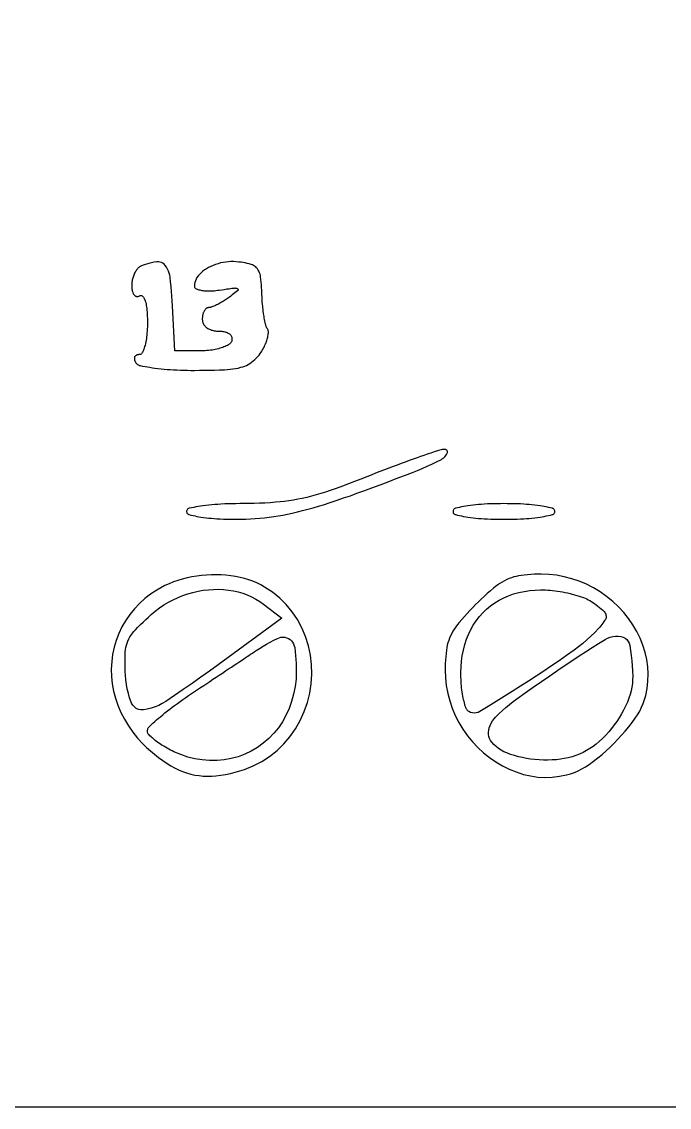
# Model space of a CAD drawing. Header units: millimetres. Extents: x -134 to 134, y -49 to 49.
# Drawn here: x 114.57 to 123.06, y -21.84 to -7.61 of the extents above; entities that cross this region are included whole.
import ezdxf

# ---------------------------------------------------------------- set-up
doc = ezdxf.new("R2010")
doc.units = ezdxf.units.MM
doc.header["$LTSCALE"] = 10
doc.header["$MEASUREMENT"] = 0

# ---------------------------------------------------------------- blocks, each defined once
blk = doc.blocks.new('DT0B-ULTRA_v_1')
at = {"color": 7, "linetype": 'Continuous', "lineweight": -3}
for points in [[(82.67, 28.183, 0), (85.809, 28.178, 0), (85.809, 28.178, 0), (88.336, 28.174, 0), (90.864, 28.169, 0), (93.392, 28.165, 0), (95.919, 28.16, 0), (98.447, 28.155, 0), (100.975, 28.15, 0), (100.975, 28.15, 0), (133.588, 28.081, 0), (133.588, 24.295, 0), (133.588, 20.509, 0), (116.6, 20.483, 0), (99.613, 20.456, 0), (116.6, 20.431, 0), (133.588, 20.406, 0), (133.588, -0.72, 0), (133.588, -21.845, 0), (0, -21.845, 0)], [(116.137, -10.811, 0), (116.128, -10.815, 0), (116.119, -10.82, 0), (116.111, -10.825, 0), (116.103, -10.831, 0), (116.095, -10.838, 0), (116.088, -10.845, 0), (116.08, -10.855, 0), (116.073, -10.865, 0), (116.066, -10.875, 0), (116.059, -10.885, 0), (116.053, -10.896, 0), (116.047, -10.907, 0), (116.041, -10.919, 0), (116.035, -10.932, 0), (116.03, -10.945, 0), (116.026, -10.958, 0), (116.022, -10.971, 0), (116.019, -10.984, 0), (116.016, -10.997, 0), (116.013, -11.011, 0), (116.011, -11.025, 0), (116.01, -11.038, 0), (116.009, -11.052, 0), (116.009, -11.066, 0), (116.009, -11.078, 0), (116.01, -11.09, 0), (116.011, -11.102, 0), (116.012, -11.115, 0), (116.014, -11.127, 0), (116.016, -11.139, 0), (116.019, -11.148, 0), (116.021, -11.157, 0), (116.025, -11.166, 0), (116.029, -11.174, 0), (116.034, -11.183, 0), (116.039, -11.19, 0), (116.044, -11.196, 0), (116.049, -11.2, 0), (116.054, -11.204, 0), (116.06, -11.208, 0), (116.066, -11.21, 0), (116.073, -11.212, 0), (116.08, -11.213, 0), (116.086, -11.213, 0), (116.093, -11.212, 0), (116.1, -11.211, 0), (116.106, -11.208, 0), (116.112, -11.205, 0), (116.118, -11.202, 0), (116.124, -11.201, 0), (116.131, -11.2, 0), (116.138, -11.202, 0), (116.144, -11.204, 0), (116.15, -11.208, 0), (116.153, -11.212, 0), (116.161, -11.221, 0), (116.167, -11.23, 0), (116.173, -11.241, 0), (116.178, -11.251, 0), (116.183, -11.262, 0), (116.186, -11.273, 0), (116.192, -11.292, 0), (116.196, -11.312, 0), (116.2, -11.332, 0), (116.204, -11.351, 0), (116.206, -11.371, 0), (116.208, -11.391, 0), (116.21, -11.419, 0), (116.212, -11.447, 0), (116.213, -11.475, 0), (116.214, -11.503, 0), (116.214, -11.531, 0), (116.215, -11.559, 0), (116.214, -11.586, 0), (116.214, -11.612, 0), (116.213, -11.639, 0), (116.211, -11.666, 0), (116.209, -11.692, 0), (116.207, -11.719, 0), (116.204, -11.741, 0), (116.201, -11.764, 0), (116.197, -11.787, 0), (116.193, -11.809, 0), (116.188, -11.831, 0), (116.183, -11.854, 0), (116.178, -11.87, 0), (116.173, -11.886, 0), (116.167, -11.902, 0), (116.161, -11.918, 0), (116.155, -11.934, 0), (116.148, -11.949, 0), (116.143, -11.957, 0), (116.138, -11.964, 0), (116.131, -11.969, 0), (116.123, -11.973, 0), (116.114, -11.975, 0), (116.106, -11.976, 0), (116.099, -11.976, 0), (116.093, -11.977, 0), (116.087, -11.978, 0), (116.081, -11.98, 0), (116.075, -11.982, 0), (116.069, -11.984, 0), (116.065, -11.987, 0), (116.06, -11.99, 0), (116.056, -11.993, 0), (116.053, -11.997, 0), (116.05, -12.002, 0), (116.047, -12.006, 0), (116.045, -12.012, 0), (116.044, -12.017, 0), (116.043, -12.023, 0), (116.043, -12.028, 0), (116.043, -12.034, 0), (116.044, -12.04, 0), (116.046, -12.047, 0), (116.048, -12.053, 0), (116.051, -12.06, 0), (116.054, -12.066, 0), (116.057, -12.073, 0), (116.06, -12.079, 0), (116.067, -12.089, 0), (116.076, -12.098, 0), (116.085, -12.105, 0), (116.096, -12.111, 0), (116.107, -12.116, 0), (116.119, -12.119, 0), (116.151, -12.126, 0), (116.183, -12.131, 0), (116.216, -12.137, 0), (116.248, -12.142, 0), (116.281, -12.147, 0), (116.313, -12.152, 0), (116.353, -12.157, 0), (116.394, -12.161, 0), (116.434, -12.165, 0), (116.475, -12.169, 0), (116.515, -12.172, 0), (116.556, -12.174, 0), (116.602, -12.177, 0), (116.648, -12.178, 0), (116.694, -12.18, 0), (116.74, -12.181, 0), (116.786, -12.182, 0), (116.832, -12.182, 0), (116.898, -12.181, 0), (116.964, -12.181, 0), (117.029, -12.18, 0), (117.095, -12.178, 0), (117.161, -12.176, 0), (117.227, -12.174, 0), (117.263, -12.172, 0), (117.299, -12.168, 0), (117.335, -12.164, 0), (117.371, -12.158, 0), (117.406, -12.151, 0), (117.441, -12.142, 0), (117.466, -12.135, 0), (117.491, -12.126, 0), (117.514, -12.116, 0), (117.537, -12.104, 0), (117.56, -12.091, 0), (117.581, -12.076, 0), (117.603, -12.059, 0), (117.623, -12.041, 0), (117.643, -12.022, 0), (117.661, -12.002, 0), (117.679, -11.981, 0), (117.695, -11.959, 0), (117.705, -11.945, 0), (117.715, -11.929, 0), (117.724, -11.914, 0), (117.733, -11.899, 0), (117.742, -11.883, 0), (117.75, -11.867, 0), (117.757, -11.852, 0), (117.764, -11.836, 0), (117.771, -11.821, 0), (117.776, -11.805, 0), (117.782, -11.789, 0), (117.787, -11.773, 0), (117.79, -11.759, 0), (117.794, -11.746, 0), (117.796, -11.732, 0), (117.799, -11.718, 0), (117.8, -11.704, 0), (117.802, -11.691, 0), (117.802, -11.681, 0), (117.801, -11.672, 0), (117.8, -11.662, 0), (117.797, -11.653, 0), (117.793, -11.645, 0), (117.789, -11.637, 0), (117.783, -11.627, 0), (117.778, -11.617, 0), (117.774, -11.607, 0), (117.77, -11.597, 0), (117.767, -11.586, 0), (117.764, -11.575, 0), (117.76, -11.556, 0), (117.756, -11.536, 0), (117.752, -11.516, 0), (117.748, -11.496, 0), (117.745, -11.476, 0), (117.742, -11.457, 0), (117.738, -11.433, 0), (117.735, -11.409, 0), (117.732, -11.386, 0), (117.729, -11.362, 0), (117.727, -11.338, 0), (117.725, -11.314, 0), (117.722, -11.29, 0), (117.721, -11.265, 0), (117.719, -11.24, 0), (117.718, -11.215, 0), (117.717, -11.19, 0), (117.716, -11.165, 0), (117.715, -11.13, 0), (117.713, -11.095, 0), (117.71, -11.06, 0), (117.707, -11.025, 0), (117.704, -10.99, 0), (117.7, -10.956, 0), (117.697, -10.937, 0), (117.692, -10.919, 0), (117.686, -10.901, 0), (117.678, -10.883, 0), (117.669, -10.867, 0), (117.658, -10.851, 0), (117.647, -10.838, 0), (117.635, -10.826, 0), (117.621, -10.815, 0), (117.607, -10.806, 0), (117.592, -10.799, 0), (117.575, -10.793, 0), (117.549, -10.786, 0), (117.523, -10.779, 0), (117.497, -10.774, 0), (117.47, -10.769, 0), (117.443, -10.764, 0), (117.416, -10.761, 0), (117.381, -10.758, 0), (117.346, -10.756, 0), (117.311, -10.756, 0), (117.277, -10.758, 0), (117.242, -10.762, 0), (117.207, -10.767, 0), (117.174, -10.774, 0), (117.141, -10.783, 0), (117.108, -10.793, 0), (117.077, -10.805, 0), (117.045, -10.819, 0), (117.015, -10.834, 0), (116.99, -10.849, 0), (116.965, -10.865, 0), (116.942, -10.883, 0), (116.92, -10.902, 0), (116.899, -10.923, 0), (116.879, -10.944, 0), (116.865, -10.963, 0), (116.853, -10.984, 0), (116.844, -11.006, 0), (116.837, -11.028, 0), (116.833, -11.052, 0), (116.831, -11.075, 0), (116.832, -11.083, 0), (116.834, -11.09, 0), (116.838, -11.096, 0), (116.842, -11.102, 0), (116.848, -11.107, 0), (116.854, -11.111, 0), (116.866, -11.116, 0), (116.878, -11.12, 0), (116.89, -11.124, 0), (116.902, -11.128, 0), (116.914, -11.131, 0), (116.927, -11.133, 0), (116.944, -11.136, 0), (116.961, -11.138, 0), (116.979, -11.139, 0), (116.996, -11.14, 0), (117.014, -11.141, 0), (117.031, -11.14, 0), (117.052, -11.14, 0), (117.073, -11.138, 0), (117.094, -11.137, 0), (117.114, -11.135, 0), (117.135, -11.132, 0), (117.156, -11.129, 0), (117.189, -11.125, 0), (117.222, -11.12, 0), (117.255, -11.115, 0), (117.289, -11.111, 0), (117.322, -11.106, 0), (117.355, -11.102, 0), (117.363, -11.101, 0), (117.37, -11.102, 0), (117.377, -11.103, 0), (117.384, -11.105, 0), (117.391, -11.108, 0), (117.397, -11.112, 0), (117.4, -11.114, 0), (117.402, -11.117, 0), (117.403, -11.12, 0), (117.404, -11.123, 0), (117.404, -11.126, 0), (117.403, -11.13, 0), (117.402, -11.133, 0), (117.4, -11.135, 0), (117.398, -11.138, 0), (117.38, -11.152, 0), (117.363, -11.166, 0), (117.345, -11.18, 0), (117.327, -11.193, 0), (117.308, -11.207, 0), (117.29, -11.221, 0), (117.277, -11.23, 0), (117.264, -11.239, 0), (117.251, -11.248, 0), (117.238, -11.257, 0), (117.225, -11.265, 0), (117.211, -11.274, 0), (117.198, -11.282, 0), (117.185, -11.289, 0), (117.172, -11.297, 0), (117.159, -11.304, 0), (117.145, -11.312, 0), (117.132, -11.319, 0), (117.12, -11.324, 0), (117.109, -11.33, 0), (117.097, -11.335, 0), (117.085, -11.341, 0), (117.073, -11.346, 0), (117.061, -11.351, 0), (117.054, -11.353, 0), (117.047, -11.355, 0), (117.04, -11.357, 0), (117.032, -11.358, 0), (117.025, -11.359, 0), (117.017, -11.359, 0), (117.012, -11.36, 0), (117.006, -11.361, 0), (117, -11.362, 0), (116.995, -11.365, 0), (116.99, -11.368, 0), (116.986, -11.371, 0), (116.98, -11.376, 0), (116.975, -11.381, 0), (116.971, -11.387, 0), (116.966, -11.392, 0), (116.962, -11.398, 0), (116.959, -11.405, 0), (116.955, -11.413, 0), (116.951, -11.421, 0), (116.948, -11.429, 0), (116.945, -11.437, 0), (116.942, -11.446, 0), (116.94, -11.455, 0), (116.938, -11.464, 0), (116.937, -11.474, 0), (116.936, -11.484, 0), (116.935, -11.494, 0), (116.934, -11.504, 0), (116.934, -11.514, 0), (116.935, -11.524, 0), (116.936, -11.534, 0), (116.938, -11.545, 0), (116.941, -11.555, 0), (116.945, -11.564, 0), (116.95, -11.574, 0), (116.956, -11.583, 0), (116.963, -11.592, 0), (116.97, -11.601, 0), (116.978, -11.609, 0), (116.987, -11.617, 0), (116.996, -11.624, 0), (117.006, -11.631, 0), (117.017, -11.637, 0), (117.029, -11.643, 0), (117.04, -11.648, 0), (117.052, -11.653, 0), (117.065, -11.656, 0), (117.078, -11.66, 0), (117.092, -11.663, 0), (117.106, -11.665, 0), (117.12, -11.666, 0), (117.134, -11.667, 0), (117.148, -11.668, 0), (117.162, -11.668, 0), (117.176, -11.669, 0), (117.19, -11.67, 0), (117.204, -11.672, 0), (117.218, -11.674, 0), (117.231, -11.677, 0), (117.242, -11.679, 0), (117.252, -11.683, 0), (117.262, -11.687, 0), (117.272, -11.692, 0), (117.282, -11.697, 0), (117.291, -11.704, 0), (117.297, -11.709, 0), (117.303, -11.715, 0), (117.309, -11.722, 0), (117.313, -11.73, 0), (117.317, -11.737, 0), (117.32, -11.745, 0), (117.322, -11.754, 0), (117.324, -11.762, 0), (117.324, -11.771, 0), (117.323, -11.779, 0), (117.322, -11.788, 0), (117.32, -11.796, 0), (117.316, -11.806, 0), (117.31, -11.816, 0), (117.304, -11.825, 0), (117.297, -11.833, 0), (117.288, -11.84, 0), (117.279, -11.846, 0), (117.264, -11.854, 0), (117.249, -11.862, 0), (117.234, -11.869, 0), (117.218, -11.875, 0), (117.202, -11.881, 0), (117.186, -11.887, 0), (117.166, -11.893, 0), (117.146, -11.899, 0), (117.125, -11.904, 0), (117.105, -11.908, 0), (117.084, -11.912, 0), (117.063, -11.915, 0), (117.04, -11.918, 0), (117.018, -11.921, 0), (116.995, -11.922, 0), (116.972, -11.924, 0), (116.949, -11.924, 0), (116.926, -11.925, 0), (116.574, -11.925, 0), (116.544, -11.334, 0), (116.54, -11.271, 0), (116.536, -11.209, 0), (116.531, -11.147, 0), (116.525, -11.085, 0), (116.519, -11.023, 0), (116.512, -10.961, 0), (116.507, -10.933, 0), (116.5, -10.906, 0), (116.491, -10.88, 0), (116.479, -10.854, 0), (116.465, -10.83, 0), (116.449, -10.807, 0), (116.435, -10.791, 0), (116.418, -10.778, 0), (116.399, -10.768, 0), (116.379, -10.762, 0), (116.358, -10.759, 0), (116.337, -10.76, 0), (116.303, -10.764, 0), (116.269, -10.771, 0), (116.235, -10.779, 0), (116.202, -10.788, 0), (116.17, -10.798, 0), (116.137, -10.811, 0)], [(119.093, -13.578, 0), (119.013, -13.61, 0), (118.933, -13.641, 0), (118.852, -13.671, 0), (118.772, -13.701, 0), (118.691, -13.73, 0), (118.61, -13.759, 0), (118.55, -13.779, 0), (118.489, -13.798, 0), (118.428, -13.815, 0), (118.367, -13.832, 0), (118.306, -13.847, 0), (118.244, -13.861, 0), (118.186, -13.873, 0), (118.129, -13.883, 0), (118.071, -13.893, 0), (118.012, -13.901, 0), (117.954, -13.907, 0), (117.896, -13.912, 0), (117.825, -13.918, 0), (117.755, -13.922, 0), (117.685, -13.925, 0), (117.615, -13.927, 0), (117.544, -13.929, 0), (117.474, -13.929, 0), (117.425, -13.929, 0), (117.376, -13.93, 0), (117.326, -13.931, 0), (117.277, -13.932, 0), (117.228, -13.934, 0), (117.179, -13.936, 0), (117.139, -13.939, 0), (117.099, -13.941, 0), (117.06, -13.945, 0), (117.02, -13.949, 0), (116.98, -13.953, 0), (116.941, -13.959, 0), (116.911, -13.963, 0), (116.881, -13.968, 0), (116.851, -13.973, 0), (116.822, -13.978, 0), (116.792, -13.984, 0), (116.762, -13.99, 0), (116.754, -13.993, 0), (116.746, -13.998, 0), (116.739, -14.004, 0), (116.734, -14.011, 0), (116.731, -14.019, 0), (116.729, -14.028, 0), (116.729, -14.032, 0), (116.73, -14.041, 0), (116.732, -14.049, 0), (116.737, -14.057, 0), (116.743, -14.064, 0), (116.75, -14.069, 0), (116.758, -14.072, 0), (116.761, -14.073, 0), (116.786, -14.079, 0), (116.813, -14.085, 0), (116.839, -14.091, 0), (116.865, -14.096, 0), (116.891, -14.101, 0), (116.917, -14.105, 0), (116.952, -14.11, 0), (116.987, -14.115, 0), (117.022, -14.119, 0), (117.057, -14.122, 0), (117.092, -14.125, 0), (117.127, -14.128, 0), (117.17, -14.13, 0), (117.212, -14.132, 0), (117.254, -14.133, 0), (117.297, -14.134, 0), (117.339, -14.135, 0), (117.381, -14.135, 0), (117.443, -14.134, 0), (117.504, -14.133, 0), (117.566, -14.13, 0), (117.627, -14.126, 0), (117.688, -14.121, 0), (117.749, -14.115, 0), (117.81, -14.107, 0), (117.871, -14.099, 0), (117.932, -14.09, 0), (117.992, -14.079, 0), (118.053, -14.067, 0), (118.113, -14.054, 0), (118.182, -14.038, 0), (118.251, -14.021, 0), (118.32, -14.003, 0), (118.389, -13.984, 0), (118.457, -13.964, 0), (118.525, -13.943, 0), (118.614, -13.914, 0), (118.702, -13.885, 0), (118.789, -13.855, 0), (118.877, -13.825, 0), (118.964, -13.794, 0), (119.052, -13.763, 0), (119.159, -13.723, 0), (119.266, -13.683, 0), (119.373, -13.643, 0), (119.48, -13.602, 0), (119.586, -13.561, 0), (119.693, -13.519, 0), (119.757, -13.493, 0), (119.821, -13.467, 0), (119.884, -13.439, 0), (119.947, -13.41, 0), (120.009, -13.38, 0), (120.071, -13.349, 0), (120.088, -13.339, 0), (120.103, -13.327, 0), (120.117, -13.314, 0), (120.13, -13.3, 0), (120.14, -13.284, 0), (120.149, -13.266, 0), (120.151, -13.26, 0), (120.152, -13.253, 0), (120.151, -13.245, 0), (120.149, -13.239, 0), (120.146, -13.232, 0), (120.141, -13.227, 0), (120.135, -13.223, 0), (120.128, -13.22, 0), (120.121, -13.218, 0), (120.116, -13.218, 0), (120.099, -13.219, 0), (120.083, -13.221, 0), (120.067, -13.224, 0), (120.051, -13.228, 0), (120.035, -13.232, 0), (120.02, -13.237, 0), (119.975, -13.251, 0), (119.931, -13.266, 0), (119.886, -13.281, 0), (119.842, -13.297, 0), (119.798, -13.312, 0), (119.754, -13.327, 0), (119.701, -13.346, 0), (119.648, -13.365, 0), (119.596, -13.384, 0), (119.543, -13.403, 0), (119.491, -13.423, 0), (119.439, -13.443, 0), (119.381, -13.465, 0), (119.323, -13.487, 0), (119.265, -13.509, 0), (119.208, -13.532, 0), (119.15, -13.555, 0), (119.093, -13.578, 0)], [(120.224, -14.032, 0), (120.225, -14.041, 0), (120.227, -14.049, 0), (120.232, -14.057, 0), (120.238, -14.064, 0), (120.245, -14.069, 0), (120.253, -14.072, 0), (120.256, -14.073, 0), (120.283, -14.08, 0), (120.309, -14.086, 0), (120.336, -14.091, 0), (120.363, -14.096, 0), (120.39, -14.101, 0), (120.417, -14.105, 0), (120.452, -14.11, 0), (120.488, -14.115, 0), (120.524, -14.119, 0), (120.559, -14.123, 0), (120.595, -14.125, 0), (120.631, -14.128, 0), (120.675, -14.13, 0), (120.718, -14.132, 0), (120.762, -14.133, 0), (120.805, -14.134, 0), (120.848, -14.135, 0), (120.892, -14.135, 0), (120.935, -14.135, 0), (120.979, -14.134, 0), (121.022, -14.133, 0), (121.066, -14.132, 0), (121.109, -14.13, 0), (121.153, -14.128, 0), (121.189, -14.125, 0), (121.225, -14.123, 0), (121.26, -14.119, 0), (121.296, -14.115, 0), (121.332, -14.11, 0), (121.367, -14.105, 0), (121.394, -14.101, 0), (121.421, -14.096, 0), (121.448, -14.091, 0), (121.475, -14.086, 0), (121.501, -14.08, 0), (121.528, -14.073, 0), (121.536, -14.07, 0), (121.544, -14.066, 0), (121.55, -14.059, 0), (121.555, -14.052, 0), (121.558, -14.044, 0), (121.56, -14.035, 0), (121.56, -14.032, 0), (121.559, -14.023, 0), (121.556, -14.015, 0), (121.552, -14.007, 0), (121.546, -14.001, 0), (121.539, -13.995, 0), (121.531, -13.992, 0), (121.528, -13.991, 0), (121.501, -13.985, 0), (121.475, -13.979, 0), (121.448, -13.973, 0), (121.421, -13.968, 0), (121.394, -13.963, 0), (121.367, -13.959, 0), (121.332, -13.954, 0), (121.296, -13.949, 0), (121.26, -13.945, 0), (121.225, -13.942, 0), (121.189, -13.939, 0), (121.153, -13.937, 0), (121.109, -13.934, 0), (121.066, -13.933, 0), (121.022, -13.931, 0), (120.979, -13.93, 0), (120.935, -13.93, 0), (120.892, -13.929, 0), (120.848, -13.93, 0), (120.805, -13.93, 0), (120.762, -13.931, 0), (120.718, -13.933, 0), (120.675, -13.934, 0), (120.631, -13.937, 0), (120.595, -13.939, 0), (120.559, -13.942, 0), (120.524, -13.945, 0), (120.488, -13.949, 0), (120.452, -13.954, 0), (120.417, -13.959, 0), (120.39, -13.963, 0), (120.363, -13.968, 0), (120.336, -13.973, 0), (120.309, -13.979, 0), (120.283, -13.985, 0), (120.256, -13.991, 0), (120.248, -13.994, 0), (120.24, -13.999, 0), (120.234, -14.005, 0), (120.229, -14.012, 0), (120.225, -14.02, 0), (120.224, -14.029, 0), (120.224, -14.032, 0)], [(116.337, -15.063, 0), (116.257, -15.116, 0), (116.181, -15.175, 0), (116.109, -15.24, 0), (116.043, -15.31, 0), (115.983, -15.385, 0), (115.928, -15.465, 0), (115.88, -15.547, 0), (115.839, -15.633, 0), (115.805, -15.722, 0), (115.778, -15.813, 0), (115.758, -15.907, 0), (115.746, -16.001, 0), (115.741, -16.098, 0), (115.743, -16.195, 0), (115.753, -16.292, 0), (115.771, -16.388, 0), (115.795, -16.482, 0), (115.827, -16.574, 0), (115.867, -16.667, 0), (115.913, -16.756, 0), (115.965, -16.843, 0), (116.023, -16.925, 0), (116.086, -17.003, 0), (116.155, -17.077, 0), (116.204, -17.125, 0), (116.255, -17.171, 0), (116.307, -17.215, 0), (116.361, -17.258, 0), (116.416, -17.298, 0), (116.473, -17.337, 0), (116.521, -17.368, 0), (116.571, -17.395, 0), (116.622, -17.42, 0), (116.675, -17.441, 0), (116.729, -17.46, 0), (116.784, -17.476, 0), (116.838, -17.488, 0), (116.893, -17.496, 0), (116.948, -17.502, 0), (117.003, -17.504, 0), (117.059, -17.503, 0), (117.114, -17.499, 0), (117.178, -17.491, 0), (117.241, -17.481, 0), (117.304, -17.468, 0), (117.367, -17.452, 0), (117.429, -17.435, 0), (117.49, -17.415, 0), (117.604, -17.368, 0), (117.714, -17.311, 0), (117.818, -17.244, 0), (117.915, -17.166, 0), (118.004, -17.08, 0), (118.084, -16.986, 0), (118.156, -16.882, 0), (118.219, -16.772, 0), (118.271, -16.657, 0), (118.313, -16.538, 0), (118.344, -16.416, 0), (118.363, -16.291, 0), (118.371, -16.166, 0), (118.368, -16.04, 0), (118.353, -15.915, 0), (118.326, -15.793, 0), (118.289, -15.673, 0), (118.24, -15.557, 0), (118.182, -15.449, 0), (118.114, -15.348, 0), (118.036, -15.253, 0), (117.95, -15.167, 0), (117.855, -15.09, 0), (117.752, -15.023, 0), (117.702, -14.995, 0), (117.651, -14.97, 0), (117.598, -14.947, 0), (117.543, -14.928, 0), (117.488, -14.911, 0), (117.433, -14.898, 0), (117.37, -14.886, 0), (117.307, -14.876, 0), (117.244, -14.869, 0), (117.181, -14.864, 0), (117.118, -14.862, 0), (117.054, -14.863, 0), (116.989, -14.866, 0), (116.925, -14.872, 0), (116.861, -14.88, 0), (116.797, -14.89, 0), (116.734, -14.904, 0), (116.671, -14.919, 0), (116.613, -14.937, 0), (116.555, -14.956, 0), (116.499, -14.979, 0), (116.444, -15.004, 0), (116.39, -15.032, 0), (116.337, -15.063, 0)], [(120.52, -15.254, 0), (120.483, -15.291, 0), (120.446, -15.33, 0), (120.41, -15.369, 0), (120.374, -15.408, 0), (120.338, -15.448, 0), (120.304, -15.488, 0), (120.282, -15.515, 0), (120.261, -15.543, 0), (120.242, -15.572, 0), (120.223, -15.602, 0), (120.207, -15.632, 0), (120.191, -15.663, 0), (120.178, -15.693, 0), (120.167, -15.723, 0), (120.157, -15.754, 0), (120.149, -15.786, 0), (120.143, -15.817, 0), (120.138, -15.849, 0), (120.133, -15.893, 0), (120.128, -15.937, 0), (120.125, -15.98, 0), (120.123, -16.024, 0), (120.121, -16.068, 0), (120.121, -16.112, 0), (120.125, -16.214, 0), (120.136, -16.316, 0), (120.154, -16.417, 0), (120.18, -16.516, 0), (120.213, -16.612, 0), (120.253, -16.707, 0), (120.3, -16.799, 0), (120.353, -16.887, 0), (120.412, -16.972, 0), (120.478, -17.052, 0), (120.548, -17.128, 0), (120.624, -17.198, 0), (120.702, -17.26, 0), (120.785, -17.317, 0), (120.871, -17.367, 0), (120.961, -17.411, 0), (121.054, -17.448, 0), (121.149, -17.479, 0), (121.241, -17.5, 0), (121.335, -17.514, 0), (121.43, -17.519, 0), (121.525, -17.516, 0), (121.619, -17.505, 0), (121.712, -17.486, 0), (121.764, -17.471, 0), (121.816, -17.453, 0), (121.866, -17.431, 0), (121.916, -17.407, 0), (121.963, -17.379, 0), (122.009, -17.349, 0), (122.067, -17.307, 0), (122.123, -17.263, 0), (122.179, -17.217, 0), (122.233, -17.17, 0), (122.286, -17.121, 0), (122.338, -17.071, 0), (122.388, -17.02, 0), (122.436, -16.967, 0), (122.483, -16.912, 0), (122.529, -16.857, 0), (122.573, -16.8, 0), (122.615, -16.742, 0), (122.646, -16.697, 0), (122.673, -16.649, 0), (122.698, -16.6, 0), (122.719, -16.55, 0), (122.737, -16.498, 0), (122.752, -16.445, 0), (122.771, -16.352, 0), (122.782, -16.258, 0), (122.785, -16.163, 0), (122.78, -16.069, 0), (122.767, -15.975, 0), (122.745, -15.882, 0), (122.715, -15.787, 0), (122.678, -15.694, 0), (122.634, -15.604, 0), (122.583, -15.518, 0), (122.527, -15.436, 0), (122.464, -15.358, 0), (122.394, -15.282, 0), (122.319, -15.211, 0), (122.238, -15.146, 0), (122.154, -15.087, 0), (122.065, -15.033, 0), (121.973, -14.986, 0), (121.879, -14.946, 0), (121.782, -14.914, 0), (121.683, -14.888, 0), (121.582, -14.869, 0), (121.481, -14.858, 0), (121.379, -14.854, 0), (121.335, -14.855, 0), (121.291, -14.856, 0), (121.247, -14.859, 0), (121.203, -14.862, 0), (121.159, -14.866, 0), (121.116, -14.871, 0), (121.084, -14.876, 0), (121.052, -14.883, 0), (121.021, -14.891, 0), (120.99, -14.901, 0), (120.96, -14.912, 0), (120.93, -14.925, 0), (120.899, -14.94, 0), (120.868, -14.957, 0), (120.838, -14.975, 0), (120.81, -14.995, 0), (120.782, -15.015, 0), (120.755, -15.037, 0), (120.714, -15.072, 0), (120.674, -15.107, 0), (120.635, -15.143, 0), (120.596, -15.179, 0), (120.558, -15.216, 0), (120.52, -15.254, 0)], [(117.738, -15.248, 0), (117.976, -15.431, 0), (117.141, -16.042, 0), (117.028, -16.125, 0), (116.914, -16.206, 0), (116.8, -16.287, 0), (116.685, -16.367, 0), (116.57, -16.446, 0), (116.455, -16.525, 0), (116.41, -16.552, 0), (116.363, -16.576, 0), (116.315, -16.596, 0), (116.265, -16.612, 0), (116.213, -16.625, 0), (116.162, -16.633, 0), (116.13, -16.633, 0), (116.098, -16.627, 0), (116.069, -16.614, 0), (116.043, -16.595, 0), (116.021, -16.572, 0), (116.005, -16.544, 0), (116, -16.533, 0), (115.981, -16.476, 0), (115.965, -16.418, 0), (115.951, -16.359, 0), (115.94, -16.3, 0), (115.932, -16.24, 0), (115.927, -16.18, 0), (115.924, -16.134, 0), (115.922, -16.087, 0), (115.921, -16.04, 0), (115.921, -15.993, 0), (115.921, -15.947, 0), (115.922, -15.9, 0), (115.924, -15.871, 0), (115.928, -15.842, 0), (115.933, -15.814, 0), (115.94, -15.785, 0), (115.949, -15.758, 0), (115.959, -15.731, 0), (115.972, -15.704, 0), (115.985, -15.678, 0), (116.001, -15.653, 0), (116.018, -15.629, 0), (116.036, -15.606, 0), (116.056, -15.584, 0), (116.089, -15.549, 0), (116.123, -15.515, 0), (116.158, -15.482, 0), (116.193, -15.448, 0), (116.228, -15.416, 0), (116.265, -15.384, 0), (116.318, -15.339, 0), (116.374, -15.297, 0), (116.432, -15.258, 0), (116.491, -15.223, 0), (116.553, -15.19, 0), (116.616, -15.161, 0), (116.68, -15.135, 0), (116.745, -15.112, 0), (116.812, -15.093, 0), (116.879, -15.078, 0), (116.947, -15.066, 0), (117.015, -15.058, 0), (117.081, -15.054, 0), (117.147, -15.053, 0), (117.213, -15.057, 0), (117.278, -15.063, 0), (117.343, -15.074, 0), (117.407, -15.088, 0), (117.467, -15.105, 0), (117.525, -15.126, 0), (117.581, -15.151, 0), (117.635, -15.18, 0), (117.688, -15.212, 0), (117.738, -15.248, 0)], [(122.058, -15.225, 0), (122.081, -15.241, 0), (122.103, -15.257, 0), (122.125, -15.274, 0), (122.147, -15.291, 0), (122.169, -15.309, 0), (122.191, -15.326, 0), (122.2, -15.335, 0), (122.209, -15.345, 0), (122.216, -15.355, 0), (122.222, -15.367, 0), (122.227, -15.379, 0), (122.23, -15.391, 0), (122.232, -15.403, 0), (122.232, -15.415, 0), (122.231, -15.426, 0), (122.228, -15.438, 0), (122.223, -15.449, 0), (122.217, -15.459, 0), (122.204, -15.477, 0), (122.191, -15.496, 0), (122.177, -15.514, 0), (122.163, -15.531, 0), (122.148, -15.548, 0), (122.133, -15.565, 0), (122.084, -15.618, 0), (122.033, -15.669, 0), (121.98, -15.717, 0), (121.926, -15.764, 0), (121.87, -15.809, 0), (121.812, -15.852, 0), (121.714, -15.922, 0), (121.615, -15.99, 0), (121.515, -16.058, 0), (121.415, -16.125, 0), (121.315, -16.192, 0), (121.214, -16.257, 0), (121.108, -16.325, 0), (121.002, -16.392, 0), (120.896, -16.458, 0), (120.789, -16.525, 0), (120.683, -16.591, 0), (120.576, -16.656, 0), (120.553, -16.667, 0), (120.529, -16.674, 0), (120.504, -16.676, 0), (120.479, -16.674, 0), (120.455, -16.667, 0), (120.433, -16.656, 0), (120.424, -16.649, 0), (120.415, -16.642, 0), (120.408, -16.633, 0), (120.401, -16.624, 0), (120.396, -16.614, 0), (120.392, -16.604, 0), (120.385, -16.583, 0), (120.379, -16.562, 0), (120.373, -16.541, 0), (120.368, -16.521, 0), (120.362, -16.5, 0), (120.358, -16.478, 0), (120.353, -16.452, 0), (120.348, -16.426, 0), (120.344, -16.399, 0), (120.34, -16.373, 0), (120.337, -16.346, 0), (120.334, -16.32, 0), (120.332, -16.291, 0), (120.33, -16.261, 0), (120.329, -16.232, 0), (120.327, -16.203, 0), (120.327, -16.174, 0), (120.327, -16.144, 0), (120.329, -16.07, 0), (120.335, -15.996, 0), (120.345, -15.923, 0), (120.36, -15.85, 0), (120.379, -15.778, 0), (120.401, -15.707, 0), (120.426, -15.644, 0), (120.456, -15.582, 0), (120.49, -15.522, 0), (120.528, -15.465, 0), (120.57, -15.411, 0), (120.616, -15.36, 0), (120.665, -15.313, 0), (120.717, -15.27, 0), (120.772, -15.23, 0), (120.829, -15.195, 0), (120.889, -15.164, 0), (120.952, -15.138, 0), (121.019, -15.114, 0), (121.088, -15.095, 0), (121.159, -15.08, 0), (121.23, -15.069, 0), (121.301, -15.062, 0), (121.373, -15.06, 0), (121.405, -15.06, 0), (121.436, -15.061, 0), (121.468, -15.063, 0), (121.499, -15.065, 0), (121.531, -15.069, 0), (121.562, -15.072, 0), (121.596, -15.077, 0), (121.629, -15.082, 0), (121.662, -15.088, 0), (121.694, -15.094, 0), (121.727, -15.101, 0), (121.76, -15.108, 0), (121.789, -15.116, 0), (121.819, -15.124, 0), (121.849, -15.132, 0), (121.878, -15.142, 0), (121.907, -15.151, 0), (121.936, -15.161, 0), (121.957, -15.17, 0), (121.978, -15.179, 0), (121.999, -15.189, 0), (122.019, -15.2, 0), (122.039, -15.212, 0), (122.058, -15.225, 0)], [(118.168, -16.132, 0), (118.164, -16.231, 0), (118.152, -16.329, 0), (118.133, -16.427, 0), (118.107, -16.522, 0), (118.073, -16.616, 0), (118.032, -16.706, 0), (117.986, -16.789, 0), (117.933, -16.868, 0), (117.873, -16.941, 0), (117.807, -17.01, 0), (117.735, -17.072, 0), (117.658, -17.127, 0), (117.577, -17.175, 0), (117.492, -17.216, 0), (117.404, -17.248, 0), (117.313, -17.273, 0), (117.221, -17.29, 0), (117.128, -17.298, 0), (117.031, -17.298, 0), (116.934, -17.29, 0), (116.838, -17.275, 0), (116.744, -17.252, 0), (116.652, -17.221, 0), (116.563, -17.183, 0), (116.54, -17.172, 0), (116.518, -17.16, 0), (116.495, -17.149, 0), (116.473, -17.137, 0), (116.451, -17.124, 0), (116.43, -17.111, 0), (116.41, -17.1, 0), (116.391, -17.087, 0), (116.372, -17.075, 0), (116.353, -17.062, 0), (116.335, -17.048, 0), (116.317, -17.034, 0), (116.303, -17.023, 0), (116.289, -17.011, 0), (116.275, -16.999, 0), (116.262, -16.987, 0), (116.248, -16.975, 0), (116.236, -16.962, 0), (116.229, -16.955, 0), (116.224, -16.947, 0), (116.22, -16.938, 0), (116.217, -16.93, 0), (116.215, -16.92, 0), (116.215, -16.911, 0), (116.215, -16.9, 0), (116.218, -16.889, 0), (116.221, -16.879, 0), (116.226, -16.869, 0), (116.232, -16.86, 0), (116.24, -16.852, 0), (116.264, -16.83, 0), (116.287, -16.808, 0), (116.311, -16.787, 0), (116.335, -16.765, 0), (116.36, -16.744, 0), (116.384, -16.723, 0), (116.415, -16.698, 0), (116.445, -16.673, 0), (116.476, -16.648, 0), (116.508, -16.624, 0), (116.539, -16.599, 0), (116.571, -16.576, 0), (116.607, -16.549, 0), (116.644, -16.523, 0), (116.681, -16.497, 0), (116.718, -16.471, 0), (116.755, -16.446, 0), (116.792, -16.421, 0), (116.832, -16.394, 0), (116.873, -16.367, 0), (116.913, -16.341, 0), (116.953, -16.314, 0), (116.993, -16.287, 0), (117.033, -16.261, 0), (117.074, -16.233, 0), (117.115, -16.206, 0), (117.156, -16.179, 0), (117.198, -16.151, 0), (117.239, -16.124, 0), (117.28, -16.097, 0), (117.316, -16.073, 0), (117.353, -16.048, 0), (117.389, -16.024, 0), (117.426, -16, 0), (117.462, -15.976, 0), (117.498, -15.952, 0), (117.522, -15.936, 0), (117.546, -15.92, 0), (117.569, -15.904, 0), (117.593, -15.889, 0), (117.617, -15.873, 0), (117.64, -15.857, 0), (117.685, -15.828, 0), (117.731, -15.8, 0), (117.777, -15.773, 0), (117.824, -15.746, 0), (117.871, -15.721, 0), (117.919, -15.697, 0), (117.942, -15.687, 0), (117.967, -15.682, 0), (117.992, -15.68, 0), (118.017, -15.682, 0), (118.041, -15.688, 0), (118.065, -15.698, 0), (118.086, -15.711, 0), (118.105, -15.728, 0), (118.12, -15.747, 0), (118.133, -15.769, 0), (118.142, -15.792, 0), (118.147, -15.816, 0), (118.154, -15.869, 0), (118.159, -15.921, 0), (118.163, -15.974, 0), (118.165, -16.026, 0), (118.167, -16.079, 0), (118.168, -16.132, 0)], [(122.581, -16.191, 0), (122.58, -16.24, 0), (122.577, -16.289, 0), (122.57, -16.337, 0), (122.561, -16.385, 0), (122.548, -16.433, 0), (122.532, -16.479, 0), (122.511, -16.532, 0), (122.487, -16.585, 0), (122.462, -16.636, 0), (122.434, -16.687, 0), (122.405, -16.736, 0), (122.373, -16.784, 0), (122.339, -16.832, 0), (122.304, -16.878, 0), (122.266, -16.923, 0), (122.227, -16.966, 0), (122.186, -17.008, 0), (122.143, -17.048, 0), (122.104, -17.082, 0), (122.063, -17.113, 0), (122.02, -17.142, 0), (121.975, -17.168, 0), (121.93, -17.192, 0), (121.882, -17.213, 0), (121.834, -17.232, 0), (121.785, -17.248, 0), (121.735, -17.261, 0), (121.684, -17.273, 0), (121.633, -17.281, 0), (121.582, -17.287, 0), (121.525, -17.291, 0), (121.468, -17.293, 0), (121.41, -17.293, 0), (121.353, -17.29, 0), (121.296, -17.286, 0), (121.239, -17.279, 0), (121.186, -17.271, 0), (121.134, -17.26, 0), (121.082, -17.248, 0), (121.03, -17.234, 0), (120.979, -17.217, 0), (120.929, -17.199, 0), (120.891, -17.182, 0), (120.855, -17.163, 0), (120.821, -17.14, 0), (120.788, -17.115, 0), (120.758, -17.087, 0), (120.731, -17.056, 0), (120.715, -17.034, 0), (120.702, -17.009, 0), (120.694, -16.982, 0), (120.689, -16.955, 0), (120.688, -16.927, 0), (120.692, -16.9, 0), (120.7, -16.868, 0), (120.712, -16.837, 0), (120.726, -16.807, 0), (120.742, -16.779, 0), (120.762, -16.753, 0), (120.783, -16.728, 0), (120.826, -16.684, 0), (120.871, -16.642, 0), (120.917, -16.601, 0), (120.964, -16.562, 0), (121.012, -16.524, 0), (121.062, -16.487, 0), (121.169, -16.411, 0), (121.277, -16.336, 0), (121.384, -16.261, 0), (121.492, -16.186, 0), (121.601, -16.112, 0), (121.71, -16.038, 0), (121.794, -15.982, 0), (121.878, -15.926, 0), (121.963, -15.871, 0), (122.048, -15.817, 0), (122.134, -15.763, 0), (122.22, -15.711, 0), (122.252, -15.694, 0), (122.285, -15.681, 0), (122.32, -15.673, 0), (122.356, -15.668, 0), (122.392, -15.668, 0), (122.427, -15.672, 0), (122.455, -15.68, 0), (122.481, -15.693, 0), (122.503, -15.712, 0), (122.522, -15.735, 0), (122.535, -15.761, 0), (122.542, -15.789, 0), (122.553, -15.855, 0), (122.561, -15.922, 0), (122.568, -15.989, 0), (122.574, -16.056, 0), (122.578, -16.124, 0), (122.581, -16.191, 0)]]:
    blk.add_polyline3d(points, dxfattribs=at)

msp = doc.modelspace()

# ---------------------------------------------------------------- block references
msp.add_blockref('DT0B-ULTRA_v_1', (0, 0))

doc.saveas('drawing.dxf')
